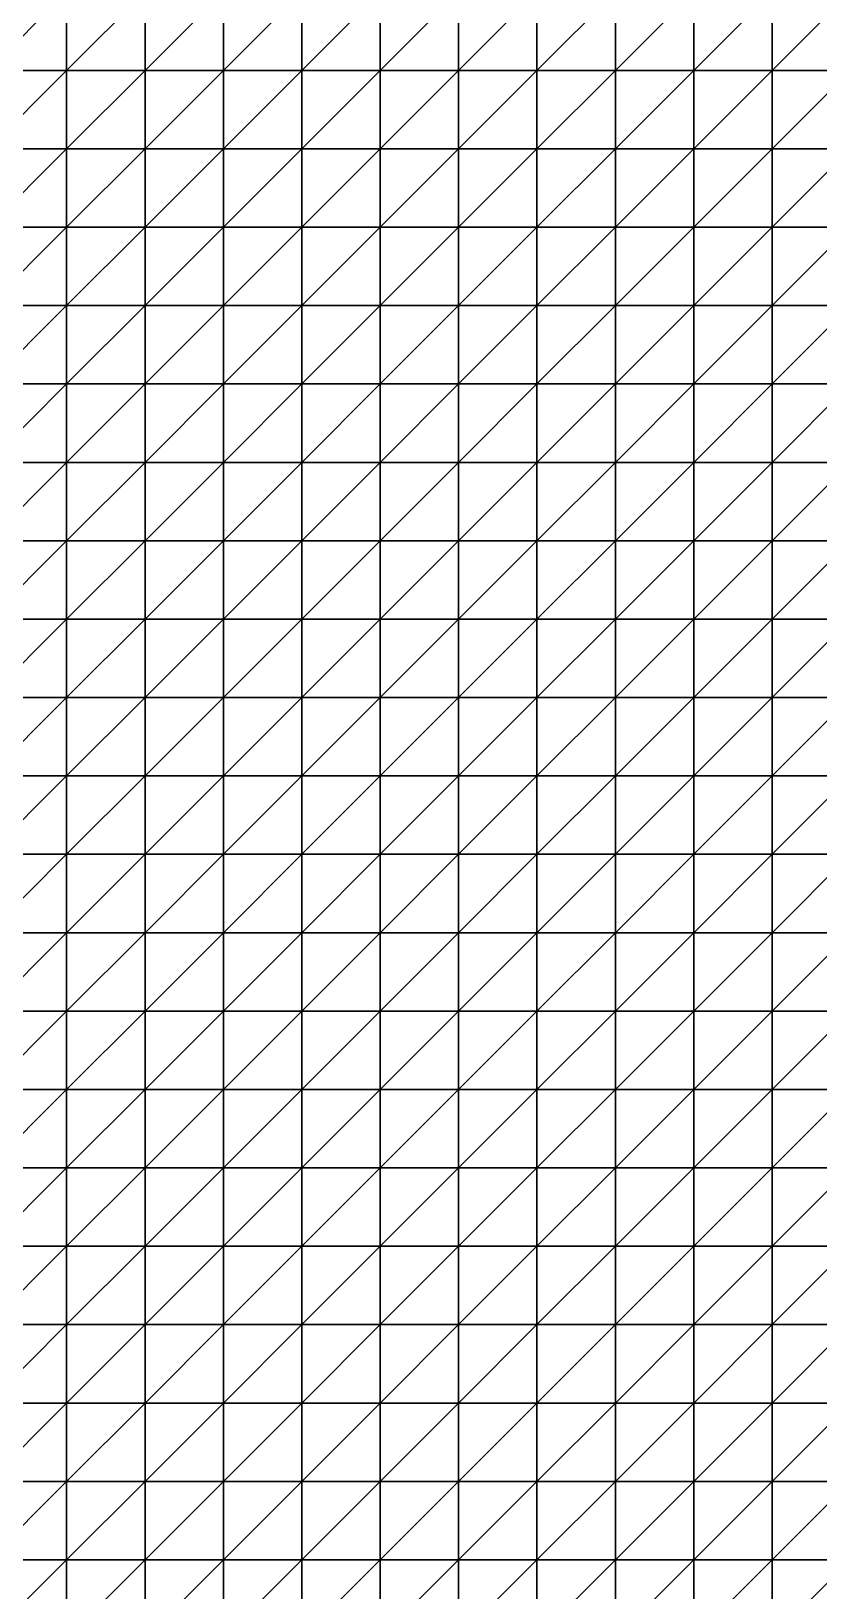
# Model space of a CAD drawing. Header units: metres. Extents: x 351000 to 353000, y 7455000 to 7457000.
# Drawn here: x 352238.7 to 352489.9, y 7455490.1 to 7455987.5 of the extents above; entities that cross this region are included whole.
import ezdxf

# ---------------------------------------------------------------- set-up
doc = ezdxf.new("R2010")
doc.units = ezdxf.units.M

msp = doc.modelspace()

# ---------------------------------------------------------------- linework, layer by layer
at = {"layer": 'BASE_OF_OXIDE_BOX'}
for points in [[(352225, 7455975, 1221.18), (352250, 7455975, 1228.74), (352250, 7456000, 1219.55)], [(352225, 7455975, 1221.18), (352250, 7456000, 1219.55), (352225, 7456000, 1211.41)], [(352250, 7455975, 1228.74), (352275, 7455975, 1234.62), (352275, 7456000, 1226.36)], [(352250, 7455975, 1228.74), (352275, 7456000, 1226.36), (352250, 7456000, 1219.55)], [(352275, 7455975, 1234.62), (352300, 7455975, 1237.67), (352300, 7456000, 1230.4)], [(352275, 7455975, 1234.62), (352300, 7456000, 1230.4), (352275, 7456000, 1226.36)], [(352300, 7455975, 1237.67), (352325, 7455975, 1237.65), (352325, 7456000, 1231.29)], [(352300, 7455975, 1237.67), (352325, 7456000, 1231.29), (352300, 7456000, 1230.4)], [(352325, 7455975, 1237.65), (352350, 7455975, 1235.36), (352350, 7456000, 1229.79)], [(352325, 7455975, 1237.65), (352350, 7456000, 1229.79), (352325, 7456000, 1231.29)], [(352350, 7455975, 1235.36), (352375, 7455975, 1232.36), (352375, 7456000, 1227.56)], [(352350, 7455975, 1235.36), (352375, 7456000, 1227.56), (352350, 7456000, 1229.79)], [(352375, 7455975, 1232.36), (352400, 7455975, 1230.49), (352400, 7456000, 1226.49)], [(352375, 7455975, 1232.36), (352400, 7456000, 1226.49), (352375, 7456000, 1227.56)], [(352400, 7455975, 1230.49), (352425, 7455975, 1231.06), (352425, 7456000, 1227.9)], [(352400, 7455975, 1230.49), (352425, 7456000, 1227.9), (352400, 7456000, 1226.49)], [(352425, 7455975, 1231.06), (352450, 7455975, 1234.32), (352450, 7456000, 1231.96)], [(352425, 7455975, 1231.06), (352450, 7456000, 1231.96), (352425, 7456000, 1227.9)], [(352450, 7455975, 1234.32), (352475, 7455975, 1239.28), (352475, 7456000, 1237.58)], [(352450, 7455975, 1234.32), (352475, 7456000, 1237.58), (352450, 7456000, 1231.96)], [(352475, 7455975, 1239.28), (352500, 7455975, 1244.11), (352500, 7456000, 1242.88)], [(352475, 7455975, 1239.28), (352500, 7456000, 1242.88), (352475, 7456000, 1237.58)], [(352225, 7455950, 1232.12), (352250, 7455950, 1238.94), (352250, 7455975, 1228.74)], [(352225, 7455950, 1232.12), (352250, 7455975, 1228.74), (352225, 7455975, 1221.18)], [(352250, 7455950, 1238.94), (352275, 7455950, 1243.8), (352275, 7455975, 1234.62)], [(352250, 7455950, 1238.94), (352275, 7455975, 1234.62), (352250, 7455975, 1228.74)], [(352275, 7455950, 1243.8), (352300, 7455950, 1245.86), (352300, 7455975, 1237.67)], [(352275, 7455950, 1243.8), (352300, 7455975, 1237.67), (352275, 7455975, 1234.62)], [(352300, 7455950, 1245.86), (352325, 7455950, 1245.01), (352325, 7455975, 1237.65)], [(352300, 7455950, 1245.86), (352325, 7455975, 1237.65), (352300, 7455975, 1237.67)], [(352325, 7455950, 1245.01), (352350, 7455950, 1241.97), (352350, 7455975, 1235.36)], [(352325, 7455950, 1245.01), (352350, 7455975, 1235.36), (352325, 7455975, 1237.65)], [(352350, 7455950, 1241.97), (352375, 7455950, 1238.2), (352375, 7455975, 1232.36)], [(352350, 7455950, 1241.97), (352375, 7455975, 1232.36), (352350, 7455975, 1235.36)], [(352375, 7455950, 1238.2), (352400, 7455950, 1235.4), (352400, 7455975, 1230.49)], [(352375, 7455950, 1238.2), (352400, 7455975, 1230.49), (352375, 7455975, 1232.36)], [(352400, 7455950, 1235.4), (352425, 7455950, 1234.88), (352425, 7455975, 1231.06)], [(352400, 7455950, 1235.4), (352425, 7455975, 1231.06), (352400, 7455975, 1230.49)], [(352425, 7455950, 1234.88), (352450, 7455950, 1236.99), (352450, 7455975, 1234.32)], [(352425, 7455950, 1234.88), (352450, 7455975, 1234.32), (352425, 7455975, 1231.06)], [(352450, 7455950, 1236.99), (352475, 7455950, 1240.9), (352475, 7455975, 1239.28)], [(352450, 7455950, 1236.99), (352475, 7455975, 1239.28), (352450, 7455975, 1234.32)], [(352475, 7455950, 1240.9), (352500, 7455950, 1244.89), (352500, 7455975, 1244.11)], [(352475, 7455950, 1240.9), (352500, 7455975, 1244.11), (352475, 7455975, 1239.28)], [(352225, 7455925, 1241.27), (352250, 7455925, 1246.98), (352250, 7455950, 1238.94)], [(352225, 7455925, 1241.27), (352250, 7455950, 1238.94), (352225, 7455950, 1232.12)], [(352250, 7455925, 1246.98), (352275, 7455925, 1250.69), (352275, 7455950, 1243.8)], [(352250, 7455925, 1246.98), (352275, 7455950, 1243.8), (352250, 7455950, 1238.94)], [(352275, 7455925, 1250.69), (352300, 7455925, 1251.85), (352300, 7455950, 1245.86)], [(352275, 7455925, 1250.69), (352300, 7455950, 1245.86), (352275, 7455950, 1243.8)], [(352300, 7455925, 1251.85), (352325, 7455925, 1250.41), (352325, 7455950, 1245.01)], [(352300, 7455925, 1251.85), (352325, 7455950, 1245.01), (352300, 7455950, 1245.86)], [(352325, 7455925, 1250.41), (352350, 7455925, 1247.01), (352350, 7455950, 1241.97)], [(352325, 7455925, 1250.41), (352350, 7455950, 1241.97), (352325, 7455950, 1245.01)], [(352350, 7455925, 1247.01), (352375, 7455925, 1242.91), (352375, 7455950, 1238.2)], [(352350, 7455925, 1247.01), (352375, 7455950, 1238.2), (352350, 7455950, 1241.97)], [(352375, 7455925, 1242.91), (352400, 7455925, 1239.67), (352400, 7455950, 1235.4)], [(352375, 7455925, 1242.91), (352400, 7455950, 1235.4), (352375, 7455950, 1238.2)], [(352400, 7455925, 1239.67), (352425, 7455925, 1238.54), (352425, 7455950, 1234.88)], [(352400, 7455925, 1239.67), (352425, 7455950, 1234.88), (352400, 7455950, 1235.4)], [(352425, 7455925, 1238.54), (352450, 7455925, 1239.96), (352450, 7455950, 1236.99)], [(352425, 7455925, 1238.54), (352450, 7455950, 1236.99), (352425, 7455950, 1234.88)], [(352450, 7455925, 1239.96), (352475, 7455925, 1243.24), (352475, 7455950, 1240.9)], [(352450, 7455925, 1239.96), (352475, 7455950, 1240.9), (352450, 7455950, 1236.99)], [(352475, 7455925, 1243.24), (352500, 7455925, 1246.83), (352500, 7455950, 1244.89)], [(352475, 7455925, 1243.24), (352500, 7455950, 1244.89), (352475, 7455950, 1240.9)], [(352225, 7455900, 1247.44), (352250, 7455900, 1251.77), (352250, 7455925, 1246.98)], [(352225, 7455900, 1247.44), (352250, 7455925, 1246.98), (352225, 7455925, 1241.27)], [(352250, 7455900, 1251.77), (352275, 7455900, 1254.29), (352275, 7455925, 1250.69)], [(352250, 7455900, 1251.77), (352275, 7455925, 1250.69), (352250, 7455925, 1246.98)], [(352275, 7455900, 1254.29), (352300, 7455900, 1254.7), (352300, 7455925, 1251.85)], [(352275, 7455900, 1254.29), (352300, 7455925, 1251.85), (352275, 7455925, 1250.69)], [(352300, 7455900, 1254.7), (352325, 7455900, 1253.01), (352325, 7455925, 1250.41)], [(352300, 7455900, 1254.7), (352325, 7455925, 1250.41), (352300, 7455925, 1251.85)], [(352325, 7455900, 1253.01), (352350, 7455900, 1249.74), (352350, 7455925, 1247.01)], [(352325, 7455900, 1253.01), (352350, 7455925, 1247.01), (352325, 7455925, 1250.41)], [(352350, 7455900, 1249.74), (352375, 7455900, 1245.95), (352375, 7455925, 1242.91)], [(352350, 7455900, 1249.74), (352375, 7455925, 1242.91), (352350, 7455925, 1247.01)], [(352375, 7455900, 1245.95), (352400, 7455900, 1243), (352400, 7455925, 1239.67)], [(352375, 7455900, 1245.95), (352400, 7455925, 1239.67), (352375, 7455925, 1242.91)], [(352400, 7455900, 1243), (352425, 7455900, 1242.05), (352425, 7455925, 1238.54)], [(352400, 7455900, 1243), (352425, 7455925, 1238.54), (352400, 7455925, 1239.67)], [(352425, 7455900, 1242.05), (352450, 7455900, 1243.6), (352450, 7455925, 1239.96)], [(352425, 7455900, 1242.05), (352450, 7455925, 1239.96), (352425, 7455925, 1238.54)], [(352450, 7455900, 1243.6), (352475, 7455900, 1247.1), (352475, 7455925, 1243.24)], [(352450, 7455900, 1243.6), (352475, 7455925, 1243.24), (352450, 7455925, 1239.96)], [(352475, 7455900, 1247.1), (352500, 7455900, 1251.1), (352500, 7455925, 1246.83)], [(352475, 7455900, 1247.1), (352500, 7455925, 1246.83), (352475, 7455925, 1243.24)], [(352225, 7455875, 1251.98), (352250, 7455875, 1255.02), (352250, 7455900, 1251.77)], [(352225, 7455875, 1251.98), (352250, 7455900, 1251.77), (352225, 7455900, 1247.44)], [(352250, 7455875, 1255.02), (352275, 7455875, 1256.47), (352275, 7455900, 1254.29)], [(352250, 7455875, 1255.02), (352275, 7455900, 1254.29), (352250, 7455900, 1251.77)], [(352275, 7455875, 1256.47), (352300, 7455875, 1256.29), (352300, 7455900, 1254.7)], [(352275, 7455875, 1256.47), (352300, 7455900, 1254.7), (352275, 7455900, 1254.29)], [(352300, 7455875, 1256.29), (352325, 7455875, 1254.56), (352325, 7455900, 1253.01)], [(352300, 7455875, 1256.29), (352325, 7455900, 1253.01), (352300, 7455900, 1254.7)], [(352325, 7455875, 1254.56), (352350, 7455875, 1251.7), (352350, 7455900, 1249.74)], [(352325, 7455875, 1254.56), (352350, 7455900, 1249.74), (352325, 7455900, 1253.01)], [(352350, 7455875, 1251.7), (352375, 7455875, 1248.55), (352375, 7455900, 1245.95)], [(352350, 7455875, 1251.7), (352375, 7455900, 1245.95), (352350, 7455900, 1249.74)], [(352375, 7455875, 1248.55), (352400, 7455875, 1246.29), (352400, 7455900, 1243)], [(352375, 7455875, 1248.55), (352400, 7455900, 1243), (352375, 7455900, 1245.95)], [(352400, 7455875, 1246.29), (352425, 7455875, 1246), (352425, 7455900, 1242.05)], [(352400, 7455875, 1246.29), (352425, 7455900, 1242.05), (352400, 7455900, 1243)], [(352425, 7455875, 1246), (352450, 7455875, 1248.17), (352450, 7455900, 1243.6)], [(352425, 7455875, 1246), (352450, 7455900, 1243.6), (352425, 7455900, 1242.05)], [(352450, 7455875, 1248.17), (352475, 7455875, 1252.39), (352475, 7455900, 1247.1)], [(352450, 7455875, 1248.17), (352475, 7455900, 1247.1), (352450, 7455900, 1243.6)], [(352475, 7455875, 1252.39), (352500, 7455875, 1257.27), (352500, 7455900, 1251.1)], [(352475, 7455875, 1252.39), (352500, 7455900, 1251.1), (352475, 7455900, 1247.1)], [(352225, 7455850, 1257.7), (352250, 7455850, 1259.88), (352250, 7455875, 1255.02)], [(352225, 7455850, 1257.7), (352250, 7455875, 1255.02), (352225, 7455875, 1251.98)], [(352250, 7455850, 1259.88), (352275, 7455850, 1260.51), (352275, 7455875, 1256.47)], [(352250, 7455850, 1259.88), (352275, 7455875, 1256.47), (352250, 7455875, 1255.02)], [(352275, 7455850, 1260.51), (352300, 7455850, 1259.8), (352300, 7455875, 1256.29)], [(352275, 7455850, 1260.51), (352300, 7455875, 1256.29), (352275, 7455875, 1256.47)], [(352300, 7455850, 1259.8), (352325, 7455850, 1257.93), (352325, 7455875, 1254.56)], [(352300, 7455850, 1259.8), (352325, 7455875, 1254.56), (352300, 7455875, 1256.29)], [(352325, 7455850, 1257.93), (352350, 7455850, 1255.26), (352350, 7455875, 1251.7)], [(352325, 7455850, 1257.93), (352350, 7455875, 1251.7), (352325, 7455875, 1254.56)], [(352350, 7455850, 1255.26), (352375, 7455850, 1252.5), (352375, 7455875, 1248.55)], [(352350, 7455850, 1255.26), (352375, 7455875, 1248.55), (352350, 7455875, 1251.7)], [(352375, 7455850, 1252.5), (352400, 7455850, 1250.65), (352400, 7455875, 1246.29)], [(352375, 7455850, 1252.5), (352400, 7455875, 1246.29), (352375, 7455875, 1248.55)], [(352400, 7455850, 1250.65), (352425, 7455850, 1250.69), (352425, 7455875, 1246)], [(352400, 7455850, 1250.65), (352425, 7455875, 1246), (352400, 7455875, 1246.29)], [(352425, 7455850, 1250.69), (352450, 7455850, 1253.18), (352450, 7455875, 1248.17)], [(352425, 7455850, 1250.69), (352450, 7455875, 1248.17), (352425, 7455875, 1246)], [(352450, 7455850, 1253.18), (352475, 7455850, 1257.78), (352475, 7455875, 1252.39)], [(352450, 7455850, 1253.18), (352475, 7455875, 1252.39), (352450, 7455875, 1248.17)], [(352475, 7455850, 1257.78), (352500, 7455850, 1263.24), (352500, 7455875, 1257.27)], [(352475, 7455850, 1257.78), (352500, 7455875, 1257.27), (352475, 7455875, 1252.39)], [(352225, 7455825, 1266.48), (352250, 7455825, 1268.29), (352250, 7455850, 1259.88)], [(352225, 7455825, 1266.48), (352250, 7455850, 1259.88), (352225, 7455850, 1257.7)], [(352250, 7455825, 1268.29), (352275, 7455825, 1268.28), (352275, 7455850, 1260.51)], [(352250, 7455825, 1268.29), (352275, 7455850, 1260.51), (352250, 7455850, 1259.88)], [(352275, 7455825, 1268.28), (352300, 7455825, 1266.92), (352300, 7455850, 1259.8)], [(352275, 7455825, 1268.28), (352300, 7455850, 1259.8), (352275, 7455850, 1260.51)], [(352300, 7455825, 1266.92), (352325, 7455825, 1264.55), (352325, 7455850, 1257.93)], [(352300, 7455825, 1266.92), (352325, 7455850, 1257.93), (352300, 7455850, 1259.8)], [(352325, 7455825, 1264.55), (352350, 7455825, 1261.52), (352350, 7455850, 1255.26)], [(352325, 7455825, 1264.55), (352350, 7455850, 1255.26), (352325, 7455850, 1257.93)], [(352350, 7455825, 1261.52), (352375, 7455825, 1258.43), (352375, 7455850, 1252.5)], [(352350, 7455825, 1261.52), (352375, 7455850, 1252.5), (352350, 7455850, 1255.26)], [(352375, 7455825, 1258.43), (352400, 7455825, 1256.15), (352400, 7455850, 1250.65)], [(352375, 7455825, 1258.43), (352400, 7455850, 1250.65), (352375, 7455850, 1252.5)], [(352400, 7455825, 1256.15), (352425, 7455825, 1255.61), (352425, 7455850, 1250.69)], [(352400, 7455825, 1256.15), (352425, 7455850, 1250.69), (352400, 7455850, 1250.65)], [(352425, 7455825, 1255.61), (352450, 7455825, 1257.41), (352450, 7455850, 1253.18)], [(352425, 7455825, 1255.61), (352450, 7455850, 1253.18), (352425, 7455850, 1250.69)], [(352450, 7455825, 1257.41), (352475, 7455825, 1261.37), (352475, 7455850, 1257.78)], [(352450, 7455825, 1257.41), (352475, 7455850, 1257.78), (352450, 7455850, 1253.18)], [(352475, 7455825, 1261.37), (352500, 7455825, 1266.41), (352500, 7455850, 1263.24)], [(352475, 7455825, 1261.37), (352500, 7455850, 1263.24), (352475, 7455850, 1257.78)], [(352225, 7455800, 1277.36), (352250, 7455800, 1279), (352250, 7455825, 1268.29)], [(352225, 7455800, 1277.36), (352250, 7455825, 1268.29), (352225, 7455825, 1266.48)], [(352250, 7455800, 1279), (352275, 7455800, 1278.36), (352275, 7455825, 1268.28)], [(352250, 7455800, 1279), (352275, 7455825, 1268.28), (352250, 7455825, 1268.29)], [(352275, 7455800, 1278.36), (352300, 7455800, 1276.16), (352300, 7455825, 1266.92)], [(352275, 7455800, 1278.36), (352300, 7455825, 1266.92), (352275, 7455825, 1268.28)], [(352300, 7455800, 1276.16), (352325, 7455800, 1272.92), (352325, 7455825, 1264.55)], [(352300, 7455800, 1276.16), (352325, 7455825, 1264.55), (352300, 7455825, 1266.92)], [(352325, 7455800, 1272.92), (352350, 7455800, 1269.03), (352350, 7455825, 1261.52)], [(352325, 7455800, 1272.92), (352350, 7455825, 1261.52), (352325, 7455825, 1264.55)], [(352350, 7455800, 1269.03), (352375, 7455800, 1265), (352375, 7455825, 1258.43)], [(352350, 7455800, 1269.03), (352375, 7455825, 1258.43), (352350, 7455825, 1261.52)], [(352375, 7455800, 1265), (352400, 7455800, 1261.57), (352400, 7455825, 1256.15)], [(352375, 7455800, 1265), (352400, 7455825, 1256.15), (352375, 7455825, 1258.43)], [(352400, 7455800, 1261.57), (352425, 7455800, 1259.58), (352425, 7455825, 1255.61)], [(352400, 7455800, 1261.57), (352425, 7455825, 1255.61), (352400, 7455825, 1256.15)], [(352425, 7455800, 1259.58), (352450, 7455800, 1259.69), (352450, 7455825, 1257.41)], [(352425, 7455800, 1259.58), (352450, 7455825, 1257.41), (352425, 7455825, 1255.61)], [(352450, 7455800, 1259.69), (352475, 7455800, 1261.93), (352475, 7455825, 1261.37)], [(352450, 7455800, 1259.69), (352475, 7455825, 1261.37), (352450, 7455825, 1257.41)], [(352475, 7455800, 1261.93), (352500, 7455800, 1265.44), (352500, 7455825, 1266.41)], [(352475, 7455800, 1261.93), (352500, 7455825, 1266.41), (352475, 7455825, 1261.37)], [(352225, 7455775, 1286.59), (352250, 7455775, 1287.87), (352250, 7455800, 1279)], [(352225, 7455775, 1286.59), (352250, 7455800, 1279), (352225, 7455800, 1277.36)], [(352250, 7455775, 1287.87), (352275, 7455775, 1286.46), (352275, 7455800, 1278.36)], [(352250, 7455775, 1287.87), (352275, 7455800, 1278.36), (352250, 7455800, 1279)], [(352275, 7455775, 1286.46), (352300, 7455775, 1283.36), (352300, 7455800, 1276.16)], [(352275, 7455775, 1286.46), (352300, 7455800, 1276.16), (352275, 7455800, 1278.36)], [(352300, 7455775, 1283.36), (352325, 7455775, 1279.28), (352325, 7455800, 1272.92)], [(352300, 7455775, 1283.36), (352325, 7455800, 1272.92), (352300, 7455800, 1276.16)], [(352325, 7455775, 1279.28), (352350, 7455775, 1274.61), (352350, 7455800, 1269.03)], [(352325, 7455775, 1279.28), (352350, 7455800, 1269.03), (352325, 7455800, 1272.92)], [(352350, 7455775, 1274.61), (352375, 7455775, 1269.75), (352375, 7455800, 1265)], [(352350, 7455775, 1274.61), (352375, 7455800, 1265), (352350, 7455800, 1269.03)], [(352375, 7455775, 1269.75), (352400, 7455775, 1265.2), (352400, 7455800, 1261.57)], [(352375, 7455775, 1269.75), (352400, 7455800, 1261.57), (352375, 7455800, 1265)], [(352400, 7455775, 1265.2), (352425, 7455775, 1261.68), (352425, 7455800, 1259.58)], [(352400, 7455775, 1265.2), (352425, 7455800, 1259.58), (352400, 7455800, 1261.57)], [(352425, 7455775, 1261.68), (352450, 7455775, 1259.86), (352450, 7455800, 1259.69)], [(352425, 7455775, 1261.68), (352450, 7455800, 1259.69), (352425, 7455800, 1259.58)], [(352450, 7455775, 1259.86), (352475, 7455775, 1259.94), (352475, 7455800, 1261.93)], [(352450, 7455775, 1259.86), (352475, 7455800, 1261.93), (352450, 7455800, 1259.69)], [(352475, 7455775, 1259.94), (352500, 7455775, 1261.36), (352500, 7455800, 1265.44)], [(352475, 7455775, 1259.94), (352500, 7455800, 1265.44), (352475, 7455800, 1261.93)], [(352225, 7455750, 1289.87), (352250, 7455750, 1290.31), (352250, 7455775, 1287.87)], [(352225, 7455750, 1289.87), (352250, 7455775, 1287.87), (352225, 7455775, 1286.59)], [(352250, 7455750, 1290.31), (352275, 7455750, 1288.03), (352275, 7455775, 1286.46)], [(352250, 7455750, 1290.31), (352275, 7455775, 1286.46), (352250, 7455775, 1287.87)], [(352275, 7455750, 1288.03), (352300, 7455750, 1284.32), (352300, 7455775, 1283.36)], [(352275, 7455750, 1288.03), (352300, 7455775, 1283.36), (352275, 7455775, 1286.46)], [(352300, 7455750, 1284.32), (352325, 7455750, 1280.01), (352325, 7455775, 1279.28)], [(352300, 7455750, 1284.32), (352325, 7455775, 1279.28), (352300, 7455775, 1283.36)], [(352325, 7455750, 1280.01), (352350, 7455750, 1275.45), (352350, 7455775, 1274.61)], [(352325, 7455750, 1280.01), (352350, 7455775, 1274.61), (352325, 7455775, 1279.28)], [(352350, 7455750, 1275.45), (352375, 7455750, 1270.78), (352375, 7455775, 1269.75)], [(352350, 7455750, 1275.45), (352375, 7455775, 1269.75), (352350, 7455775, 1274.61)], [(352375, 7455750, 1270.78), (352400, 7455750, 1266.19), (352400, 7455775, 1265.2)], [(352375, 7455750, 1270.78), (352400, 7455775, 1265.2), (352375, 7455775, 1269.75)], [(352400, 7455750, 1266.19), (352425, 7455750, 1262.1), (352425, 7455775, 1261.68)], [(352400, 7455750, 1266.19), (352425, 7455775, 1261.68), (352400, 7455775, 1265.2)], [(352425, 7455750, 1262.1), (352450, 7455750, 1259.08), (352450, 7455775, 1259.86)], [(352425, 7455750, 1262.1), (352450, 7455775, 1259.86), (352425, 7455775, 1261.68)], [(352450, 7455750, 1259.08), (352475, 7455750, 1257.47), (352475, 7455775, 1259.94)], [(352450, 7455750, 1259.08), (352475, 7455775, 1259.94), (352450, 7455775, 1259.86)], [(352475, 7455750, 1257.47), (352500, 7455750, 1257.02), (352500, 7455775, 1261.36)], [(352475, 7455750, 1257.47), (352500, 7455775, 1261.36), (352475, 7455775, 1259.94)], [(352225, 7455725, 1285.12), (352250, 7455725, 1284.33), (352250, 7455750, 1290.31)], [(352225, 7455725, 1285.12), (352250, 7455750, 1290.31), (352225, 7455750, 1289.87)], [(352250, 7455725, 1284.33), (352275, 7455725, 1281.32), (352275, 7455750, 1288.03)], [(352250, 7455725, 1284.33), (352275, 7455750, 1288.03), (352250, 7455750, 1290.31)], [(352275, 7455725, 1281.32), (352300, 7455725, 1277.63), (352300, 7455750, 1284.32)], [(352275, 7455725, 1281.32), (352300, 7455750, 1284.32), (352275, 7455750, 1288.03)], [(352300, 7455725, 1277.63), (352325, 7455725, 1274.17), (352325, 7455750, 1280.01)], [(352300, 7455725, 1277.63), (352325, 7455750, 1280.01), (352300, 7455750, 1284.32)], [(352325, 7455725, 1274.17), (352350, 7455725, 1271.14), (352350, 7455750, 1275.45)], [(352325, 7455725, 1274.17), (352350, 7455750, 1275.45), (352325, 7455750, 1280.01)], [(352350, 7455725, 1271.14), (352375, 7455725, 1268.27), (352375, 7455750, 1270.78)], [(352350, 7455725, 1271.14), (352375, 7455750, 1270.78), (352350, 7455750, 1275.45)], [(352375, 7455725, 1268.27), (352400, 7455725, 1265.25), (352400, 7455750, 1266.19)], [(352375, 7455725, 1268.27), (352400, 7455750, 1266.19), (352375, 7455750, 1270.78)], [(352400, 7455725, 1265.25), (352425, 7455725, 1262.09), (352425, 7455750, 1262.1)], [(352400, 7455725, 1265.25), (352425, 7455750, 1262.1), (352400, 7455750, 1266.19)], [(352425, 7455725, 1262.09), (352450, 7455725, 1259.16), (352450, 7455750, 1259.08)], [(352425, 7455725, 1262.09), (352450, 7455750, 1259.08), (352425, 7455750, 1262.1)], [(352450, 7455725, 1259.16), (352475, 7455725, 1256.84), (352475, 7455750, 1257.47)], [(352450, 7455725, 1259.16), (352475, 7455750, 1257.47), (352450, 7455750, 1259.08)], [(352475, 7455725, 1256.84), (352500, 7455725, 1255.2), (352500, 7455750, 1257.02)], [(352475, 7455725, 1256.84), (352500, 7455750, 1257.02), (352475, 7455750, 1257.47)], [(352225, 7455700, 1274.12), (352250, 7455700, 1272.05), (352250, 7455725, 1284.33)], [(352225, 7455700, 1274.12), (352250, 7455725, 1284.33), (352225, 7455725, 1285.12)], [(352250, 7455700, 1272.05), (352275, 7455700, 1268.69), (352275, 7455725, 1281.32)], [(352250, 7455700, 1272.05), (352275, 7455725, 1281.32), (352250, 7455725, 1284.33)], [(352275, 7455700, 1268.69), (352300, 7455700, 1265.79), (352300, 7455725, 1277.63)], [(352275, 7455700, 1268.69), (352300, 7455725, 1277.63), (352275, 7455725, 1281.32)], [(352300, 7455700, 1265.79), (352325, 7455700, 1264.26), (352325, 7455725, 1274.17)], [(352300, 7455700, 1265.79), (352325, 7455725, 1274.17), (352300, 7455725, 1277.63)], [(352325, 7455700, 1264.26), (352350, 7455700, 1264.01), (352350, 7455725, 1271.14)], [(352325, 7455700, 1264.26), (352350, 7455725, 1271.14), (352325, 7455725, 1274.17)], [(352350, 7455700, 1264.01), (352375, 7455700, 1264.29), (352375, 7455725, 1268.27)], [(352350, 7455700, 1264.01), (352375, 7455725, 1268.27), (352350, 7455725, 1271.14)], [(352375, 7455700, 1264.29), (352400, 7455700, 1264.17), (352400, 7455725, 1265.25)], [(352375, 7455700, 1264.29), (352400, 7455725, 1265.25), (352375, 7455725, 1268.27)], [(352400, 7455700, 1264.17), (352425, 7455700, 1263.14), (352425, 7455725, 1262.09)], [(352400, 7455700, 1264.17), (352425, 7455725, 1262.09), (352400, 7455725, 1265.25)], [(352425, 7455700, 1263.14), (352450, 7455700, 1261.27), (352450, 7455725, 1259.16)], [(352425, 7455700, 1263.14), (352450, 7455725, 1259.16), (352425, 7455725, 1262.09)], [(352450, 7455700, 1261.27), (352475, 7455700, 1258.99), (352475, 7455725, 1256.84)], [(352450, 7455700, 1261.27), (352475, 7455725, 1256.84), (352450, 7455725, 1259.16)], [(352475, 7455700, 1258.99), (352500, 7455700, 1256.65), (352500, 7455725, 1255.2)], [(352475, 7455700, 1258.99), (352500, 7455725, 1255.2), (352475, 7455725, 1256.84)], [(352225, 7455675, 1261.44), (352250, 7455675, 1258.4), (352250, 7455700, 1272.05)], [(352225, 7455675, 1261.44), (352250, 7455700, 1272.05), (352225, 7455700, 1274.12)], [(352250, 7455675, 1258.4), (352275, 7455675, 1255.16), (352275, 7455700, 1268.69)], [(352250, 7455675, 1258.4), (352275, 7455700, 1268.69), (352250, 7455700, 1272.05)], [(352275, 7455675, 1255.16), (352300, 7455675, 1253.6), (352300, 7455700, 1265.79)], [(352275, 7455675, 1255.16), (352300, 7455700, 1265.79), (352275, 7455700, 1268.69)], [(352300, 7455675, 1253.6), (352325, 7455675, 1254.56), (352325, 7455700, 1264.26)], [(352300, 7455675, 1253.6), (352325, 7455700, 1264.26), (352300, 7455700, 1265.79)], [(352325, 7455675, 1254.56), (352350, 7455675, 1257.62), (352350, 7455700, 1264.01)], [(352325, 7455675, 1254.56), (352350, 7455700, 1264.01), (352325, 7455700, 1264.26)], [(352350, 7455675, 1257.62), (352375, 7455675, 1261.46), (352375, 7455700, 1264.29)], [(352350, 7455675, 1257.62), (352375, 7455700, 1264.29), (352350, 7455700, 1264.01)], [(352375, 7455675, 1261.46), (352400, 7455675, 1264.53), (352400, 7455700, 1264.17)], [(352375, 7455675, 1261.46), (352400, 7455700, 1264.17), (352375, 7455700, 1264.29)], [(352400, 7455675, 1264.53), (352425, 7455675, 1265.77), (352425, 7455700, 1263.14)], [(352400, 7455675, 1264.53), (352425, 7455700, 1263.14), (352400, 7455700, 1264.17)], [(352425, 7455675, 1265.77), (352450, 7455675, 1264.99), (352450, 7455700, 1261.27)], [(352425, 7455675, 1265.77), (352450, 7455700, 1261.27), (352425, 7455700, 1263.14)], [(352450, 7455675, 1264.99), (352475, 7455675, 1261.88), (352475, 7455700, 1258.99)], [(352450, 7455675, 1264.99), (352475, 7455700, 1258.99), (352450, 7455700, 1261.27)], [(352475, 7455675, 1261.88), (352500, 7455675, 1255.83), (352500, 7455700, 1256.65)], [(352475, 7455675, 1261.88), (352500, 7455700, 1256.65), (352475, 7455700, 1258.99)], [(352225, 7455650, 1251.66), (352250, 7455650, 1248.07), (352250, 7455675, 1258.4)], [(352225, 7455650, 1251.66), (352250, 7455675, 1258.4), (352225, 7455675, 1261.44)], [(352250, 7455650, 1248.07), (352275, 7455650, 1245.26), (352275, 7455675, 1255.16)], [(352250, 7455650, 1248.07), (352275, 7455675, 1255.16), (352250, 7455675, 1258.4)], [(352275, 7455650, 1245.26), (352300, 7455650, 1245.15), (352300, 7455675, 1253.6)], [(352275, 7455650, 1245.26), (352300, 7455675, 1253.6), (352275, 7455675, 1255.16)], [(352300, 7455650, 1245.15), (352325, 7455650, 1248.43), (352325, 7455675, 1254.56)], [(352300, 7455650, 1245.15), (352325, 7455675, 1254.56), (352300, 7455675, 1253.6)], [(352325, 7455650, 1248.43), (352350, 7455650, 1254.36), (352350, 7455675, 1257.62)], [(352325, 7455650, 1248.43), (352350, 7455675, 1257.62), (352325, 7455675, 1254.56)], [(352350, 7455650, 1254.36), (352375, 7455650, 1261.08), (352375, 7455675, 1261.46)], [(352350, 7455650, 1254.36), (352375, 7455675, 1261.46), (352350, 7455675, 1257.62)], [(352375, 7455650, 1261.08), (352400, 7455650, 1266.47), (352400, 7455675, 1264.53)], [(352375, 7455650, 1261.08), (352400, 7455675, 1264.53), (352375, 7455675, 1261.46)], [(352400, 7455650, 1266.47), (352425, 7455650, 1269.05), (352425, 7455675, 1265.77)], [(352400, 7455650, 1266.47), (352425, 7455675, 1265.77), (352400, 7455675, 1264.53)], [(352425, 7455650, 1269.05), (352450, 7455650, 1268.44), (352450, 7455675, 1264.99)], [(352425, 7455650, 1269.05), (352450, 7455675, 1264.99), (352425, 7455675, 1265.77)], [(352450, 7455650, 1268.44), (352475, 7455650, 1261.81), (352475, 7455675, 1261.88)], [(352450, 7455650, 1268.44), (352475, 7455675, 1261.88), (352450, 7455675, 1264.99)], [(352475, 7455650, 1261.81), (352500, 7455650, 1254.33), (352500, 7455675, 1255.83)], [(352475, 7455650, 1261.81), (352500, 7455675, 1255.83), (352475, 7455675, 1261.88)], [(352225, 7455625, 1246.53), (352250, 7455625, 1242.66), (352250, 7455650, 1248.07)], [(352225, 7455625, 1246.53), (352250, 7455650, 1248.07), (352225, 7455650, 1251.66)], [(352250, 7455625, 1242.66), (352275, 7455625, 1240.3), (352275, 7455650, 1245.26)], [(352250, 7455625, 1242.66), (352275, 7455650, 1245.26), (352250, 7455650, 1248.07)], [(352275, 7455625, 1240.3), (352300, 7455625, 1241.3), (352300, 7455650, 1245.15)], [(352275, 7455625, 1240.3), (352300, 7455650, 1245.15), (352275, 7455650, 1245.26)], [(352300, 7455625, 1241.3), (352325, 7455625, 1246.21), (352325, 7455650, 1248.43)], [(352300, 7455625, 1241.3), (352325, 7455650, 1248.43), (352300, 7455650, 1245.15)], [(352325, 7455625, 1246.21), (352350, 7455625, 1253.96), (352350, 7455650, 1254.36)], [(352325, 7455625, 1246.21), (352350, 7455650, 1254.36), (352325, 7455650, 1248.43)], [(352350, 7455625, 1253.96), (352375, 7455625, 1262.28), (352375, 7455650, 1261.08)], [(352350, 7455625, 1253.96), (352375, 7455650, 1261.08), (352350, 7455650, 1254.36)], [(352375, 7455625, 1262.28), (352400, 7455625, 1268.62), (352400, 7455650, 1266.47)], [(352375, 7455625, 1262.28), (352400, 7455650, 1266.47), (352375, 7455650, 1261.08)], [(352400, 7455625, 1268.62), (352425, 7455625, 1271.21), (352425, 7455650, 1269.05)], [(352400, 7455625, 1268.62), (352425, 7455650, 1269.05), (352400, 7455650, 1266.47)], [(352425, 7455625, 1271.21), (352450, 7455625, 1269.61), (352450, 7455650, 1268.44)], [(352425, 7455625, 1271.21), (352450, 7455650, 1268.44), (352425, 7455650, 1269.05)], [(352450, 7455625, 1269.61), (352475, 7455625, 1262.05), (352475, 7455650, 1261.81)], [(352450, 7455625, 1269.61), (352475, 7455650, 1261.81), (352450, 7455650, 1268.44)], [(352475, 7455625, 1262.05), (352500, 7455625, 1252.75), (352500, 7455650, 1254.33)], [(352475, 7455625, 1262.05), (352500, 7455650, 1254.33), (352475, 7455650, 1261.81)], [(352225, 7455600, 1244.2), (352250, 7455600, 1240.04), (352250, 7455625, 1242.66)], [(352225, 7455600, 1244.2), (352250, 7455625, 1242.66), (352225, 7455625, 1246.53)], [(352250, 7455600, 1240.04), (352275, 7455600, 1237.89), (352275, 7455625, 1240.3)], [(352250, 7455600, 1240.04), (352275, 7455625, 1240.3), (352250, 7455625, 1242.66)], [(352275, 7455600, 1237.89), (352300, 7455600, 1239.52), (352300, 7455625, 1241.3)], [(352275, 7455600, 1237.89), (352300, 7455625, 1241.3), (352275, 7455625, 1240.3)], [(352300, 7455600, 1239.52), (352325, 7455600, 1245.28), (352325, 7455625, 1246.21)], [(352300, 7455600, 1239.52), (352325, 7455625, 1246.21), (352300, 7455625, 1241.3)], [(352325, 7455600, 1245.28), (352350, 7455600, 1253.86), (352350, 7455625, 1253.96)], [(352325, 7455600, 1245.28), (352350, 7455625, 1253.96), (352325, 7455625, 1246.21)], [(352350, 7455600, 1253.86), (352375, 7455600, 1262.71), (352375, 7455625, 1262.28)], [(352350, 7455600, 1253.86), (352375, 7455625, 1262.28), (352350, 7455625, 1253.96)], [(352375, 7455600, 1262.71), (352400, 7455600, 1269.02), (352400, 7455625, 1268.62)], [(352375, 7455600, 1262.71), (352400, 7455625, 1268.62), (352375, 7455625, 1262.28)], [(352400, 7455600, 1269.02), (352425, 7455600, 1270.84), (352425, 7455625, 1271.21)], [(352400, 7455600, 1269.02), (352425, 7455625, 1271.21), (352400, 7455625, 1268.62)], [(352425, 7455600, 1270.84), (352450, 7455600, 1267.77), (352450, 7455625, 1269.61)], [(352425, 7455600, 1270.84), (352450, 7455625, 1269.61), (352425, 7455625, 1271.21)], [(352450, 7455600, 1267.77), (352475, 7455600, 1260.88), (352475, 7455625, 1262.05)], [(352450, 7455600, 1267.77), (352475, 7455625, 1262.05), (352450, 7455625, 1269.61)], [(352475, 7455600, 1260.88), (352500, 7455600, 1250.69), (352500, 7455625, 1252.75)], [(352475, 7455600, 1260.88), (352500, 7455625, 1252.75), (352475, 7455625, 1262.05)], [(352225, 7455575, 1240.97), (352250, 7455575, 1236.27), (352250, 7455600, 1240.04)], [(352225, 7455575, 1240.97), (352250, 7455600, 1240.04), (352225, 7455600, 1244.2)], [(352250, 7455575, 1236.27), (352275, 7455575, 1234.04), (352275, 7455600, 1237.89)], [(352250, 7455575, 1236.27), (352275, 7455600, 1237.89), (352250, 7455600, 1240.04)], [(352275, 7455575, 1234.04), (352300, 7455575, 1235.92), (352300, 7455600, 1239.52)], [(352275, 7455575, 1234.04), (352300, 7455600, 1239.52), (352275, 7455600, 1237.89)], [(352300, 7455575, 1235.92), (352325, 7455575, 1242.08), (352325, 7455600, 1245.28)], [(352300, 7455575, 1235.92), (352325, 7455600, 1245.28), (352300, 7455600, 1239.52)], [(352325, 7455575, 1242.08), (352350, 7455575, 1251.06), (352350, 7455600, 1253.86)], [(352325, 7455575, 1242.08), (352350, 7455600, 1253.86), (352325, 7455600, 1245.28)], [(352350, 7455575, 1251.06), (352375, 7455575, 1260.17), (352375, 7455600, 1262.71)], [(352350, 7455575, 1251.06), (352375, 7455600, 1262.71), (352350, 7455600, 1253.86)], [(352375, 7455575, 1260.17), (352400, 7455575, 1266.45), (352400, 7455600, 1269.02)], [(352375, 7455575, 1260.17), (352400, 7455600, 1269.02), (352375, 7455600, 1262.71)], [(352400, 7455575, 1266.45), (352425, 7455575, 1267.86), (352425, 7455600, 1270.84)], [(352400, 7455575, 1266.45), (352425, 7455600, 1270.84), (352400, 7455600, 1269.02)], [(352425, 7455575, 1267.86), (352450, 7455575, 1264.02), (352450, 7455600, 1267.77)], [(352425, 7455575, 1267.86), (352450, 7455600, 1267.77), (352425, 7455600, 1270.84)], [(352450, 7455575, 1264.02), (352475, 7455575, 1256.13), (352475, 7455600, 1260.88)], [(352450, 7455575, 1264.02), (352475, 7455600, 1260.88), (352450, 7455600, 1267.77)], [(352475, 7455575, 1256.13), (352500, 7455575, 1246.29), (352500, 7455600, 1250.69)], [(352475, 7455575, 1256.13), (352500, 7455600, 1250.69), (352475, 7455600, 1260.88)], [(352225, 7455550, 1234.21), (352250, 7455550, 1228.72), (352250, 7455575, 1236.27)], [(352225, 7455550, 1234.21), (352250, 7455575, 1236.27), (352225, 7455575, 1240.97)], [(352250, 7455550, 1228.72), (352275, 7455550, 1226.2), (352275, 7455575, 1234.04)], [(352250, 7455550, 1228.72), (352275, 7455575, 1234.04), (352250, 7455575, 1236.27)], [(352275, 7455550, 1226.2), (352300, 7455550, 1228.14), (352300, 7455575, 1235.92)], [(352275, 7455550, 1226.2), (352300, 7455575, 1235.92), (352275, 7455575, 1234.04)], [(352300, 7455550, 1228.14), (352325, 7455550, 1234.63), (352325, 7455575, 1242.08)], [(352300, 7455550, 1228.14), (352325, 7455575, 1242.08), (352300, 7455575, 1235.92)], [(352325, 7455550, 1234.63), (352350, 7455550, 1244.16), (352350, 7455575, 1251.06)], [(352325, 7455550, 1234.63), (352350, 7455575, 1251.06), (352325, 7455575, 1242.08)], [(352350, 7455550, 1244.16), (352375, 7455550, 1253.99), (352375, 7455575, 1260.17)], [(352350, 7455550, 1244.16), (352375, 7455575, 1260.17), (352350, 7455575, 1251.06)], [(352375, 7455550, 1253.99), (352400, 7455550, 1261.12), (352400, 7455575, 1266.45)], [(352375, 7455550, 1253.99), (352400, 7455575, 1266.45), (352375, 7455575, 1260.17)], [(352400, 7455550, 1261.12), (352425, 7455550, 1263.44), (352425, 7455575, 1267.86)], [(352400, 7455550, 1261.12), (352425, 7455575, 1267.86), (352400, 7455575, 1266.45)], [(352425, 7455550, 1263.44), (352450, 7455550, 1260.47), (352450, 7455575, 1264.02)], [(352425, 7455550, 1263.44), (352450, 7455575, 1264.02), (352425, 7455575, 1267.86)], [(352450, 7455550, 1260.47), (352475, 7455550, 1253.34), (352475, 7455575, 1256.13)], [(352450, 7455550, 1260.47), (352475, 7455575, 1256.13), (352450, 7455575, 1264.02)], [(352475, 7455550, 1253.34), (352500, 7455550, 1244.17), (352500, 7455575, 1246.29)], [(352475, 7455550, 1253.34), (352500, 7455575, 1246.29), (352475, 7455575, 1256.13)], [(352225, 7455525, 1224.39), (352250, 7455525, 1218.02), (352250, 7455550, 1228.72)], [(352225, 7455525, 1224.39), (352250, 7455550, 1228.72), (352225, 7455550, 1234.21)], [(352250, 7455525, 1218.02), (352275, 7455525, 1215.09), (352275, 7455550, 1226.2)], [(352250, 7455525, 1218.02), (352275, 7455550, 1226.2), (352250, 7455550, 1228.72)], [(352275, 7455525, 1215.09), (352300, 7455525, 1216.98), (352300, 7455550, 1228.14)], [(352275, 7455525, 1215.09), (352300, 7455550, 1228.14), (352275, 7455550, 1226.2)], [(352300, 7455525, 1216.98), (352325, 7455525, 1223.81), (352325, 7455550, 1234.63)], [(352300, 7455525, 1216.98), (352325, 7455550, 1234.63), (352300, 7455550, 1228.14)], [(352325, 7455525, 1223.81), (352350, 7455525, 1234.15), (352350, 7455550, 1244.16)], [(352325, 7455525, 1223.81), (352350, 7455550, 1244.16), (352325, 7455550, 1234.63)], [(352350, 7455525, 1234.15), (352375, 7455525, 1245.33), (352375, 7455550, 1253.99)], [(352350, 7455525, 1234.15), (352375, 7455550, 1253.99), (352350, 7455550, 1244.16)], [(352375, 7455525, 1245.33), (352400, 7455525, 1254.38), (352400, 7455550, 1261.12)], [(352375, 7455525, 1245.33), (352400, 7455550, 1261.12), (352375, 7455550, 1253.99)], [(352400, 7455525, 1254.38), (352425, 7455525, 1259.07), (352425, 7455550, 1263.44)], [(352400, 7455525, 1254.38), (352425, 7455550, 1263.44), (352400, 7455550, 1261.12)], [(352425, 7455525, 1259.07), (352450, 7455525, 1258.7), (352450, 7455550, 1260.47)], [(352425, 7455525, 1259.07), (352450, 7455550, 1260.47), (352425, 7455550, 1263.44)], [(352450, 7455525, 1258.7), (352475, 7455525, 1254.11), (352475, 7455550, 1253.34)], [(352450, 7455525, 1258.7), (352475, 7455550, 1253.34), (352450, 7455550, 1260.47)], [(352475, 7455525, 1254.11), (352500, 7455525, 1247.16), (352500, 7455550, 1244.17)], [(352475, 7455525, 1254.11), (352500, 7455550, 1244.17), (352475, 7455550, 1253.34)], [(352225, 7455500, 1214.8), (352250, 7455500, 1207.67), (352250, 7455525, 1218.02)], [(352225, 7455500, 1214.8), (352250, 7455525, 1218.02), (352225, 7455525, 1224.39)], [(352250, 7455500, 1207.67), (352275, 7455500, 1204.18), (352275, 7455525, 1215.09)], [(352250, 7455500, 1207.67), (352275, 7455525, 1215.09), (352250, 7455525, 1218.02)], [(352275, 7455500, 1204.18), (352300, 7455500, 1205.73), (352300, 7455525, 1216.98)], [(352275, 7455500, 1204.18), (352300, 7455525, 1216.98), (352275, 7455525, 1215.09)], [(352300, 7455500, 1205.73), (352325, 7455500, 1212.61), (352325, 7455525, 1223.81)], [(352300, 7455500, 1205.73), (352325, 7455525, 1223.81), (352300, 7455525, 1216.98)], [(352325, 7455500, 1212.61), (352350, 7455500, 1223.61), (352350, 7455525, 1234.15)], [(352325, 7455500, 1212.61), (352350, 7455525, 1234.15), (352325, 7455525, 1223.81)], [(352350, 7455500, 1223.61), (352375, 7455500, 1236.28), (352375, 7455525, 1245.33)], [(352350, 7455500, 1223.61), (352375, 7455525, 1245.33), (352350, 7455525, 1234.15)], [(352375, 7455500, 1236.28), (352400, 7455500, 1247.71), (352400, 7455525, 1254.38)], [(352375, 7455500, 1236.28), (352400, 7455525, 1254.38), (352375, 7455525, 1245.33)], [(352400, 7455500, 1247.71), (352425, 7455500, 1255.53), (352425, 7455525, 1259.07)], [(352400, 7455500, 1247.71), (352425, 7455525, 1259.07), (352400, 7455525, 1254.38)], [(352425, 7455500, 1255.53), (352450, 7455500, 1258.68), (352450, 7455525, 1258.7)], [(352425, 7455500, 1255.53), (352450, 7455525, 1258.7), (352425, 7455525, 1259.07)], [(352450, 7455500, 1258.68), (352475, 7455500, 1257.58), (352475, 7455525, 1254.11)], [(352450, 7455500, 1258.68), (352475, 7455525, 1254.11), (352450, 7455525, 1258.7)], [(352475, 7455500, 1257.58), (352500, 7455500, 1253.59), (352500, 7455525, 1247.16)], [(352475, 7455500, 1257.58), (352500, 7455525, 1247.16), (352475, 7455525, 1254.11)], [(352225, 7455475, 1209.25), (352250, 7455475, 1201.56), (352250, 7455500, 1207.67)], [(352225, 7455475, 1209.25), (352250, 7455500, 1207.67), (352225, 7455500, 1214.8)], [(352250, 7455475, 1201.56), (352275, 7455475, 1197.3), (352275, 7455500, 1204.18)], [(352250, 7455475, 1201.56), (352275, 7455500, 1204.18), (352250, 7455500, 1207.67)], [(352275, 7455475, 1197.3), (352300, 7455475, 1197.98), (352300, 7455500, 1205.73)], [(352275, 7455475, 1197.3), (352300, 7455500, 1205.73), (352275, 7455500, 1204.18)], [(352300, 7455475, 1197.98), (352325, 7455475, 1204.18), (352325, 7455500, 1212.61)], [(352300, 7455475, 1197.98), (352325, 7455500, 1212.61), (352300, 7455500, 1205.73)], [(352325, 7455475, 1204.18), (352350, 7455475, 1215.09), (352350, 7455500, 1223.61)], [(352325, 7455475, 1204.18), (352350, 7455500, 1223.61), (352325, 7455500, 1212.61)], [(352350, 7455475, 1215.09), (352375, 7455475, 1228.6), (352375, 7455500, 1236.28)], [(352350, 7455475, 1215.09), (352375, 7455500, 1236.28), (352350, 7455500, 1223.61)], [(352375, 7455475, 1228.6), (352400, 7455475, 1241.91), (352400, 7455500, 1247.71)], [(352375, 7455475, 1228.6), (352400, 7455500, 1247.71), (352375, 7455500, 1236.28)], [(352400, 7455475, 1241.91), (352425, 7455475, 1252.52), (352425, 7455500, 1255.53)], [(352400, 7455475, 1241.91), (352425, 7455500, 1255.53), (352400, 7455500, 1247.71)], [(352425, 7455475, 1252.52), (352450, 7455475, 1258.96), (352450, 7455500, 1258.68)], [(352425, 7455475, 1252.52), (352450, 7455500, 1258.68), (352425, 7455500, 1255.53)], [(352450, 7455475, 1258.96), (352475, 7455475, 1261.09), (352475, 7455500, 1257.58)], [(352450, 7455475, 1258.96), (352475, 7455500, 1257.58), (352450, 7455500, 1258.68)], [(352475, 7455475, 1261.09), (352500, 7455475, 1259.77), (352500, 7455500, 1253.59)], [(352475, 7455475, 1261.09), (352500, 7455500, 1253.59), (352475, 7455500, 1257.58)]]:
    msp.add_3dface(points, dxfattribs=at)

doc.saveas('drawing.dxf')
